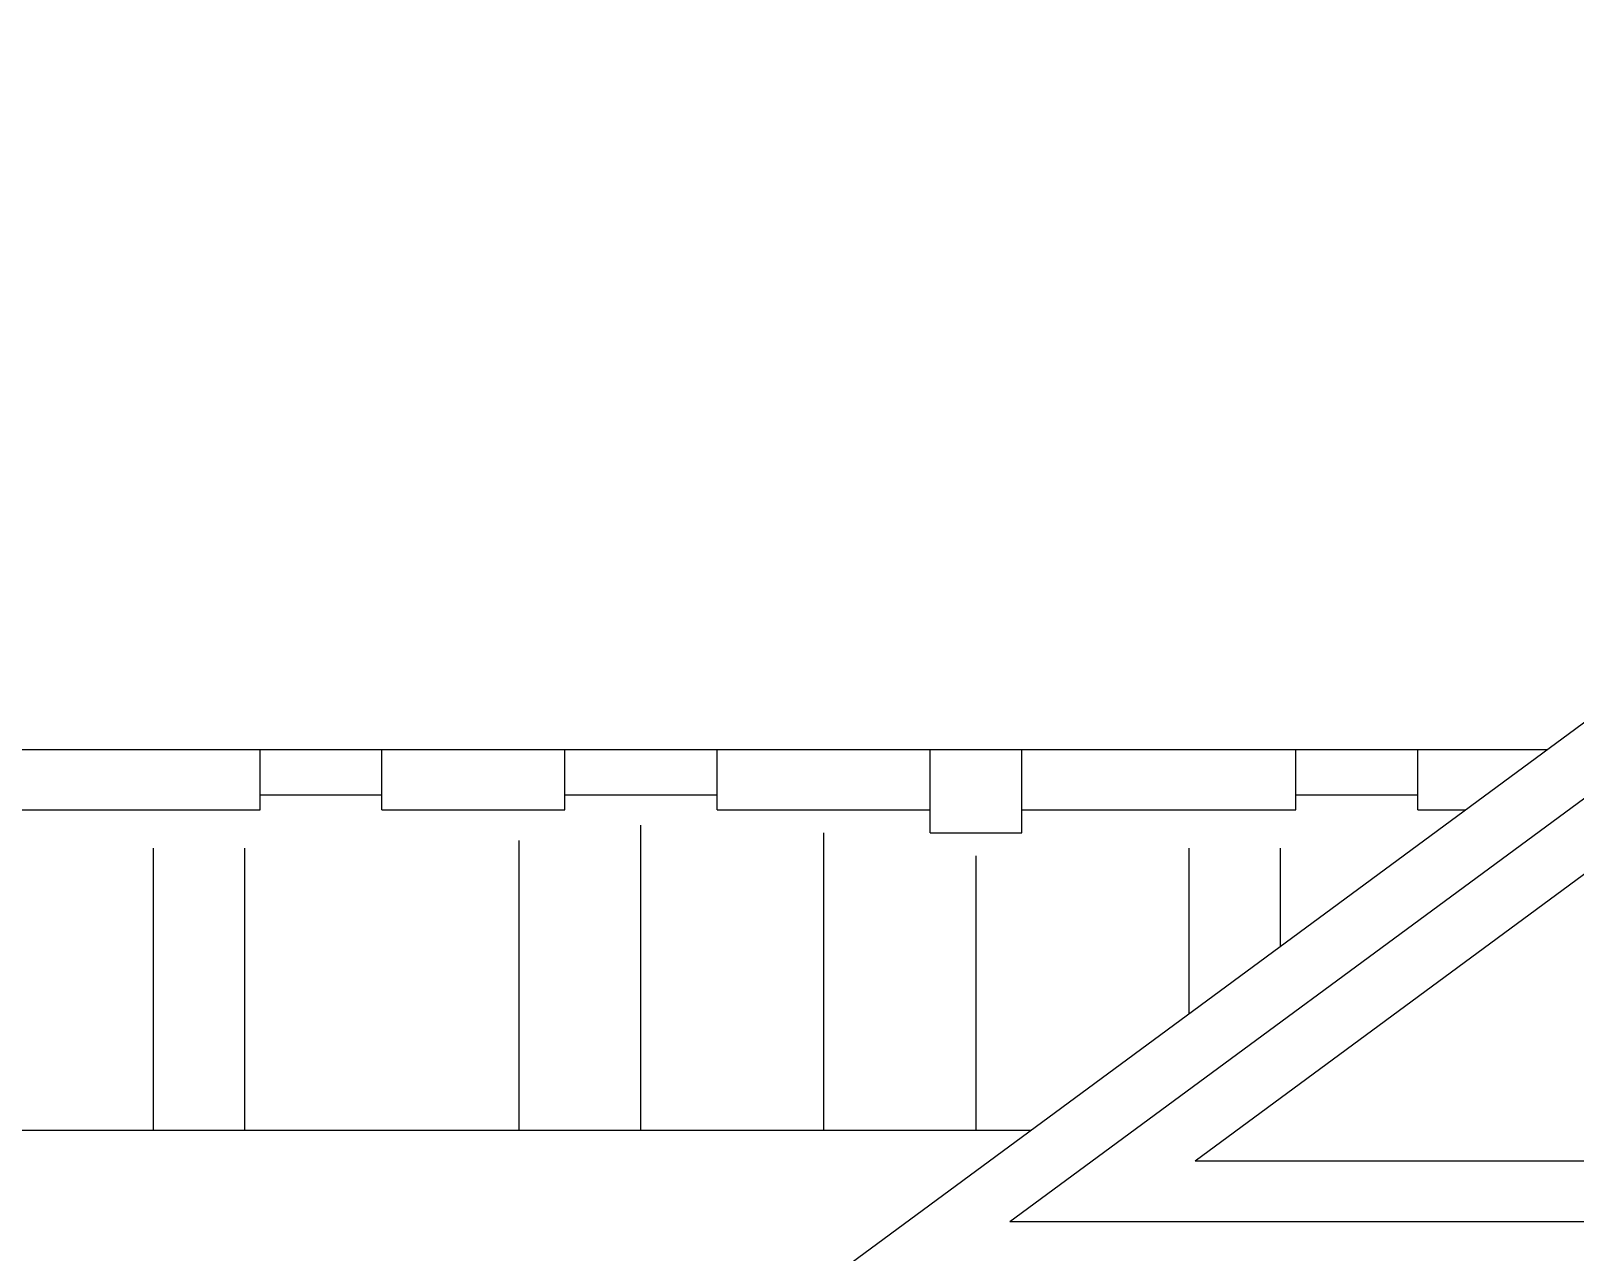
# Model space of a CAD drawing. Header units: inches. Extents: x 1397 to 20304, y -27267 to -746.
# Drawn here: x 2955.8 to 3006.5, y -9011.2 to -8971.1 of the extents above; entities that cross this region are included whole.
import ezdxf

# ---------------------------------------------------------------- set-up
doc = ezdxf.new("R2010")
doc.units = ezdxf.units.IN
doc.header["$LTSCALE"] = 17
doc.header["$MEASUREMENT"] = 0
doc.layers.add('OUTLINE', color=1, linetype='Continuous', lineweight=25)

msp = doc.modelspace()

# ---------------------------------------------------------------- hatches: boundary and pattern name
at = {"layer": 'OUTLINE'}
h = msp.add_hatch(dxfattribs=at)
h.set_pattern_fill('AR-RSHKE', color=8)
h.set_pattern_definition([(0, (4233.789, -5792.663), (25.5, 12), [6, -5, 7, -3, 9, -4]), (0, (4239.789, -5792.163), (25.5, 12), [5, -19, 4, -6]), (0, (4251.789, -5793.413), (25.5, 12), [3, -31]), (90, (4233.789, -5792.663), (-8.5, 12), [11.5, -36.5]), (90, (4239.789, -5792.663), (-8.5, 12), [11.25, -36.75]), (90, (4244.789, -5792.663), (-8.5, 12), [10.5, -37.5]), (90, (4251.789, -5793.413), (-8.5, 12), [11.5, -36.5]), (90, (4254.789, -5793.413), (-8.5, 12), [11.5, -36.5]), (90, (4263.789, -5792.663), (-8.5, 12), [11, -37])])
h.paths.add_polyline_path([(2945.555, -8994.663), (2945.555, -9007.163), (2988.612, -9007.163), (3005.561, -8994.663)])
h.paths.add_polyline_path([(3072.112, -8995.163), (3089.339, -9007.163), (3132.018, -9007.163), (3132.018, -8995.163)])

# ---------------------------------------------------------------- linework, layer by layer
for p, q in [((2981.832, -9012.163), (3037.539, -8971.079)), ((2987.914, -9010.163), (3037.572, -8973.539)), ((2993.995, -9008.163), (3037.605, -8976)), ((2945.555, -8994.663), (3005.561, -8994.663)), ((2945.555, -9007.163), (2988.612, -9007.163)), ((2993.995, -9008.163), (3083.777, -9008.163)), ((2987.914, -9010.163), (3090.147, -9010.163))]:
    msp.add_line(p, q, dxfattribs=at)

doc.saveas('drawing.dxf')
